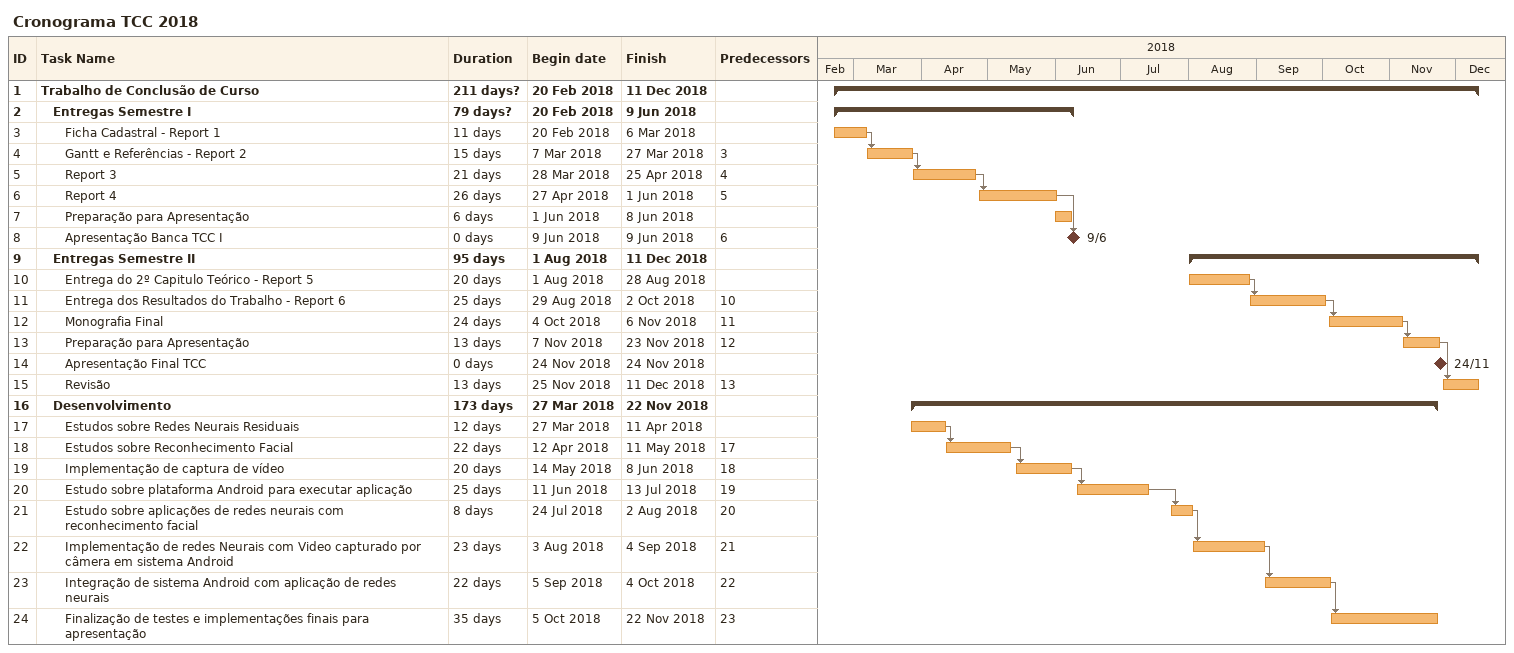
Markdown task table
Cronograma TCC 2018

| ID | Level | Task | Duration | Start | Finish | Predecessors |
|---|---|---|---|---|---|---|
| 1 | 1 | **Trabalho de Conclusão de Curso** | 211d? | 2018-02-20 | 2018-12-11 |  |
| 2 | 2 | **Entregas Semestre I** | 79d? | 2018-02-20 | 2018-06-09 |  |
| 3 | 3 | Ficha Cadastral - Report 1 | 11d | 2018-02-20 | 2018-03-06 |  |
| 4 | 3 | Gantt e Referências - Report 2 | 15d | 2018-03-07 | 2018-03-27 | 3 |
| 5 | 3 | Report 3 | 21d | 2018-03-28 | 2018-04-25 | 4 |
| 6 | 3 | Report 4 | 26d | 2018-04-27 | 2018-06-01 | 5 |
| 7 | 3 | Preparação para Apresentação | 6d | 2018-06-01 | 2018-06-08 |  |
| 8 | 3 | Apresentação Banca TCC I | 0d | 2018-06-09 | 2018-06-09 | 6 |
| 9 | 2 | **Entregas Semestre II** | 95d | 2018-08-01 | 2018-12-11 |  |
| 10 | 3 | Entrega do 2º Capitulo Teórico - Report 5 | 20d | 2018-08-01 | 2018-08-28 |  |
| 11 | 3 | Entrega dos Resultados do Trabalho - Report 6 | 25d | 2018-08-29 | 2018-10-02 | 10 |
| 12 | 3 | Monografia Final | 24d | 2018-10-04 | 2018-11-06 | 11 |
| 13 | 3 | Preparação para Apresentação | 13d | 2018-11-07 | 2018-11-23 | 12 |
| 14 | 3 | Apresentação Final TCC | 0d | 2018-11-24 | 2018-11-24 |  |
| 15 | 3 | Revisão | 13d | 2018-11-25 | 2018-12-11 | 13 |
| 16 | 2 | **Desenvolvimento** | 173d | 2018-03-27 | 2018-11-22 |  |
| 17 | 3 | Estudos sobre Redes Neurais Residuais | 12d | 2018-03-27 | 2018-04-11 |  |
| 18 | 3 | Estudos sobre Reconhecimento Facial | 22d | 2018-04-12 | 2018-05-11 | 17 |
| 19 | 3 | Implementação de captura de vídeo | 20d | 2018-05-14 | 2018-06-08 | 18 |
| 20 | 3 | Estudo sobre plataforma Android para executar aplicação | 25d | 2018-06-11 | 2018-07-13 | 19 |
| 21 | 3 | Estudo sobre aplicações de redes neurais com reconhecimento facial | 8d | 2018-07-24 | 2018-08-02 | 20 |
| 22 | 3 | Implementação de redes Neurais com Video capturado por câmera em sistema Android | 23d | 2018-08-03 | 2018-09-04 | 21 |
| 23 | 3 | Integração de sistema Android com aplicação de redes neurais | 22d | 2018-09-05 | 2018-10-04 | 22 |
| 24 | 3 | Finalização de testes e implementações finais para apresentação | 35d | 2018-10-05 | 2018-11-22 | 23 |
